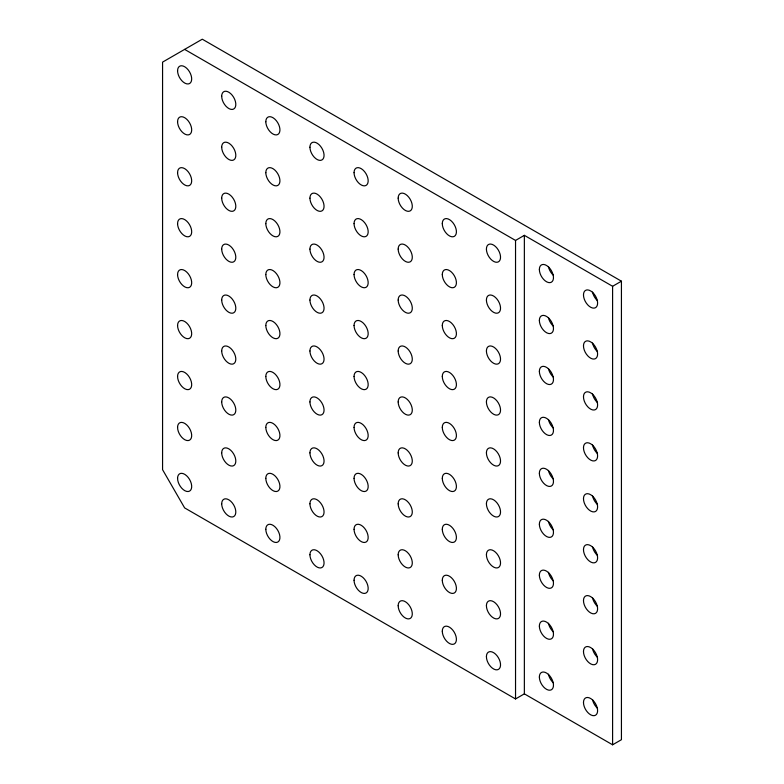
<?xml version="1.0" encoding="UTF-8"?>
<svg xmlns="http://www.w3.org/2000/svg" width="784" height="784" viewBox="0 0 784 784"><rect width="100%" height="100%" fill="white"/><g stroke="black" fill="none" stroke-linecap="round" stroke-linejoin="round"><path stroke-width="1.18" d="M184.632 49.392L515.539 240.433L524.359 235.337L612.598 286.287L621.428 281.191L621.428 739.704L612.598 744.8L524.359 693.85L515.539 698.946L184.632 507.905L162.572 469.694L162.572 62.122L202.282 39.2L621.428 281.191M612.598 286.287L612.598 744.8M524.359 235.337L524.359 693.85M515.539 240.433L515.539 698.946M553.416 580.954A9.986 5.762 60 0 1 548.428 572.3M553.416 530.004A9.986 5.762 60 0 1 548.428 521.36M553.416 377.163A9.986 5.762 60 0 1 548.428 368.519M553.416 326.222A9.986 5.762 60 0 1 548.428 317.569M553.416 479.053A9.986 5.762 60 0 1 548.428 470.41M553.416 428.113A9.986 5.762 60 0 1 548.428 419.469M553.416 275.272A9.986 5.762 60 0 1 548.428 266.629M553.416 682.844A9.986 5.762 60 0 1 548.428 674.201M553.416 631.894A9.986 5.762 60 0 1 548.428 623.251M597.535 657.364A9.986 5.762 60 0 1 592.547 648.721M597.535 351.693A9.986 5.762 60 0 1 592.547 343.049M597.535 300.742A9.986 5.762 60 0 1 592.547 292.099M597.535 402.643A9.986 5.762 60 0 1 592.547 393.989M597.535 453.583A9.986 5.762 60 0 1 592.547 444.94M597.535 504.533A9.986 5.762 60 0 1 592.547 495.88M597.535 555.474A9.986 5.762 60 0 1 592.547 546.83M597.535 708.315A9.986 5.762 60 0 1 592.547 699.671M597.535 606.424A9.986 5.762 60 0 1 592.547 597.78M398.174 605.718A9.986 5.762 60 0 0 408.768 618.89A9.986 5.762 60 0 0 408.768 604.778A9.986 5.762 60 0 0 398.174 605.718M398.174 452.878A9.986 5.762 60 0 0 408.768 466.049A9.986 5.762 60 0 0 408.768 451.937A9.986 5.762 60 0 0 398.174 452.878M398.174 503.828A9.986 5.762 60 0 0 408.768 516.999A9.986 5.762 60 0 0 408.768 502.877A9.986 5.762 60 0 0 398.174 503.828M486.413 605.718A9.986 5.762 60 0 0 497.007 618.89A9.986 5.762 60 0 0 497.007 604.768A9.986 5.762 60 0 0 486.413 605.718M486.413 656.669A9.986 5.762 60 0 0 497.007 669.84A9.986 5.762 60 0 0 497.007 655.718A9.986 5.762 60 0 0 486.413 656.669M398.174 554.768A9.986 5.762 60 0 0 408.768 567.949A9.986 5.762 60 0 0 408.768 553.827A9.986 5.762 60 0 0 398.174 554.768M398.174 300.047A9.986 5.762 60 0 0 408.768 313.218A9.986 5.762 60 0 0 408.768 299.096A9.986 5.762 60 0 0 398.174 300.047M398.174 249.096A9.986 5.762 60 0 0 408.768 262.268A9.986 5.762 60 0 0 408.768 248.146A9.986 5.762 60 0 0 398.174 249.096M398.174 401.937A9.986 5.762 60 0 0 408.768 415.108A9.986 5.762 60 0 0 408.768 400.987A9.986 5.762 60 0 0 398.174 401.937M398.174 350.987A9.986 5.762 60 0 0 408.768 364.158A9.986 5.762 60 0 0 408.768 350.046A9.986 5.762 60 0 0 398.174 350.987M398.174 198.146A9.986 5.762 60 0 0 408.768 211.327A9.986 5.762 60 0 0 408.768 197.205A9.986 5.762 60 0 0 398.174 198.146M486.413 249.096A9.986 5.762 60 0 0 497.007 262.268A9.986 5.762 60 0 0 497.007 248.146A9.986 5.762 60 0 0 486.413 249.096M486.413 401.937A9.986 5.762 60 0 0 497.007 415.108A9.986 5.762 60 0 0 497.007 400.987A9.986 5.762 60 0 0 486.413 401.937M486.413 452.878A9.986 5.762 60 0 0 497.007 466.049A9.986 5.762 60 0 0 497.007 451.937A9.986 5.762 60 0 0 486.413 452.878M539.363 575.152A9.986 5.762 60 0 0 549.947 588.323A9.986 5.762 60 0 0 549.947 574.202A9.986 5.762 60 0 0 539.363 575.152M539.363 524.202A9.986 5.762 60 0 0 549.947 537.373A9.986 5.762 60 0 0 549.947 523.261A9.986 5.762 60 0 0 539.363 524.202M539.363 371.361A9.986 5.762 60 0 0 549.947 384.542A9.986 5.762 60 0 0 549.947 370.42A9.986 5.762 60 0 0 539.363 371.361M539.363 320.421A9.986 5.762 60 0 0 549.947 333.592A9.986 5.762 60 0 0 549.947 319.47A9.986 5.762 60 0 0 539.363 320.421M539.363 473.262A9.986 5.762 60 0 0 549.947 486.433A9.986 5.762 60 0 0 549.947 472.311A9.986 5.762 60 0 0 539.363 473.262M539.363 422.311A9.986 5.762 60 0 0 549.947 435.483A9.986 5.762 60 0 0 549.947 421.371A9.986 5.762 60 0 0 539.363 422.311M539.363 269.471A9.986 5.762 60 0 0 549.947 282.642A9.986 5.762 60 0 0 549.947 268.53A9.986 5.762 60 0 0 539.363 269.471M539.363 677.043A9.986 5.762 60 0 0 549.947 690.214A9.986 5.762 60 0 0 549.947 676.092A9.986 5.762 60 0 0 539.363 677.043M539.363 626.093A9.986 5.762 60 0 0 549.947 639.274A9.986 5.762 60 0 0 549.947 625.152A9.986 5.762 60 0 0 539.363 626.093M486.413 300.037A9.986 5.762 60 0 0 497.007 313.218A9.986 5.762 60 0 0 497.007 299.096A9.986 5.762 60 0 0 486.413 300.037M486.413 350.987A9.986 5.762 60 0 0 497.007 364.158A9.986 5.762 60 0 0 497.007 350.046A9.986 5.762 60 0 0 486.413 350.987M486.413 503.828A9.986 5.762 60 0 0 497.007 516.999A9.986 5.762 60 0 0 497.007 502.877A9.986 5.762 60 0 0 486.413 503.828M486.413 554.768A9.986 5.762 60 0 0 497.007 567.949A9.986 5.762 60 0 0 497.007 553.827A9.986 5.762 60 0 0 486.413 554.768M442.294 580.248A9.986 5.762 60 0 0 452.887 593.419A9.986 5.762 60 0 0 452.887 579.298A9.986 5.762 60 0 0 442.294 580.248M442.294 631.189A9.986 5.762 60 0 0 452.887 644.36A9.986 5.762 60 0 0 452.887 630.248A9.986 5.762 60 0 0 442.294 631.189M442.294 223.626A9.986 5.762 60 0 0 452.887 236.797A9.986 5.762 60 0 0 452.887 222.676A9.986 5.762 60 0 0 442.294 223.626M442.294 376.457A9.986 5.762 60 0 0 452.887 389.638A9.986 5.762 60 0 0 452.887 375.516A9.986 5.762 60 0 0 442.294 376.457M442.294 427.407A9.986 5.762 60 0 0 452.887 440.579A9.986 5.762 60 0 0 452.887 426.457A9.986 5.762 60 0 0 442.294 427.407M442.294 274.567A9.986 5.762 60 0 0 452.887 287.738A9.986 5.762 60 0 0 452.887 273.626A9.986 5.762 60 0 0 442.294 274.567M442.294 325.517A9.986 5.762 60 0 0 452.887 338.688A9.986 5.762 60 0 0 452.887 324.566A9.986 5.762 60 0 0 442.294 325.517M442.294 478.358A9.986 5.762 60 0 0 452.887 491.529A9.986 5.762 60 0 0 452.887 477.407A9.986 5.762 60 0 0 442.294 478.358M221.696 198.156A9.986 5.762 60 0 0 232.28 211.327A9.986 5.762 60 0 0 232.28 197.205A9.986 5.762 60 0 0 221.696 198.156M221.696 147.206A9.986 5.762 60 0 0 232.28 160.377A9.986 5.762 60 0 0 232.28 146.255A9.986 5.762 60 0 0 221.696 147.206M221.696 300.047A9.986 5.762 60 0 0 232.28 313.218A9.986 5.762 60 0 0 232.28 299.096A9.986 5.762 60 0 0 221.696 300.047M221.696 249.096A9.986 5.762 60 0 0 232.28 262.268A9.986 5.762 60 0 0 232.28 248.156A9.986 5.762 60 0 0 221.696 249.096M221.696 96.256A9.986 5.762 60 0 0 232.28 109.437A9.986 5.762 60 0 0 232.28 95.315A9.986 5.762 60 0 0 221.696 96.256M221.696 503.828A9.986 5.762 60 0 0 232.28 516.999A9.986 5.762 60 0 0 232.28 502.887A9.986 5.762 60 0 0 221.696 503.828M221.696 452.878A9.986 5.762 60 0 0 232.28 466.059A9.986 5.762 60 0 0 232.28 451.937A9.986 5.762 60 0 0 221.696 452.878M177.576 274.567A9.986 5.762 60 0 0 188.16 287.748A9.986 5.762 60 0 0 188.16 273.626A9.986 5.762 60 0 0 177.576 274.567M177.576 223.626A9.986 5.762 60 0 0 188.16 236.797A9.986 5.762 60 0 0 188.16 222.676A9.986 5.762 60 0 0 177.576 223.626M177.576 376.467A9.986 5.762 60 0 0 188.16 389.638A9.986 5.762 60 0 0 188.16 375.516A9.986 5.762 60 0 0 177.576 376.467M177.576 325.517A9.986 5.762 60 0 0 188.16 338.688A9.986 5.762 60 0 0 188.16 324.576A9.986 5.762 60 0 0 177.576 325.517M177.576 172.676A9.986 5.762 60 0 0 188.16 185.847A9.986 5.762 60 0 0 188.16 171.735A9.986 5.762 60 0 0 177.576 172.676M177.576 121.736A9.986 5.762 60 0 0 188.16 134.907A9.986 5.762 60 0 0 188.16 120.785A9.986 5.762 60 0 0 177.576 121.736M177.576 70.785A9.986 5.762 60 0 0 188.16 83.957A9.986 5.762 60 0 0 188.16 69.845A9.986 5.762 60 0 0 177.576 70.785M177.576 478.358A9.986 5.762 60 0 0 188.16 491.529A9.986 5.762 60 0 0 188.16 477.407A9.986 5.762 60 0 0 177.576 478.358M177.576 427.407A9.986 5.762 60 0 0 188.16 440.579A9.986 5.762 60 0 0 188.16 426.467A9.986 5.762 60 0 0 177.576 427.407M265.815 427.407A9.986 5.762 60 0 0 276.409 440.579A9.986 5.762 60 0 0 276.409 426.467A9.986 5.762 60 0 0 265.815 427.407M265.815 376.467A9.986 5.762 60 0 0 276.409 389.638A9.986 5.762 60 0 0 276.409 375.516A9.986 5.762 60 0 0 265.815 376.467M265.815 223.626A9.986 5.762 60 0 0 276.409 236.797A9.986 5.762 60 0 0 276.409 222.676A9.986 5.762 60 0 0 265.815 223.626M265.815 172.676A9.986 5.762 60 0 0 276.409 185.847A9.986 5.762 60 0 0 276.409 171.735A9.986 5.762 60 0 0 265.815 172.676M265.815 325.517A9.986 5.762 60 0 0 276.409 338.688A9.986 5.762 60 0 0 276.409 324.566A9.986 5.762 60 0 0 265.815 325.517M265.815 274.567A9.986 5.762 60 0 0 276.409 287.748A9.986 5.762 60 0 0 276.409 273.626A9.986 5.762 60 0 0 265.815 274.567M265.815 121.736A9.986 5.762 60 0 0 276.409 134.907A9.986 5.762 60 0 0 276.409 120.785A9.986 5.762 60 0 0 265.815 121.736M265.815 529.298A9.986 5.762 60 0 0 276.409 542.469A9.986 5.762 60 0 0 276.409 528.357A9.986 5.762 60 0 0 265.815 529.298M265.815 478.358A9.986 5.762 60 0 0 276.409 491.529A9.986 5.762 60 0 0 276.409 477.407A9.986 5.762 60 0 0 265.815 478.358M309.935 452.878A9.986 5.762 60 0 0 320.529 466.059A9.986 5.762 60 0 0 320.529 451.937A9.986 5.762 60 0 0 309.935 452.878M309.935 401.937A9.986 5.762 60 0 0 320.529 415.108A9.986 5.762 60 0 0 320.529 400.987A9.986 5.762 60 0 0 309.935 401.937M309.935 249.096A9.986 5.762 60 0 0 320.529 262.268A9.986 5.762 60 0 0 320.529 248.156A9.986 5.762 60 0 0 309.935 249.096M309.935 198.146A9.986 5.762 60 0 0 320.529 211.327A9.986 5.762 60 0 0 320.529 197.205A9.986 5.762 60 0 0 309.935 198.146M309.935 350.987A9.986 5.762 60 0 0 320.529 364.158A9.986 5.762 60 0 0 320.529 350.046A9.986 5.762 60 0 0 309.935 350.987M309.935 300.047A9.986 5.762 60 0 0 320.529 313.218A9.986 5.762 60 0 0 320.529 299.096A9.986 5.762 60 0 0 309.935 300.047M309.935 147.206A9.986 5.762 60 0 0 320.529 160.377A9.986 5.762 60 0 0 320.529 146.255A9.986 5.762 60 0 0 309.935 147.206M309.935 554.778A9.986 5.762 60 0 0 320.529 567.949A9.986 5.762 60 0 0 320.529 553.827A9.986 5.762 60 0 0 309.935 554.778M309.935 503.828A9.986 5.762 60 0 0 320.529 516.999A9.986 5.762 60 0 0 320.529 502.877A9.986 5.762 60 0 0 309.935 503.828M354.054 580.248A9.986 5.762 60 0 0 364.648 593.419A9.986 5.762 60 0 0 364.648 579.298A9.986 5.762 60 0 0 354.054 580.248M354.054 529.298A9.986 5.762 60 0 0 364.648 542.469A9.986 5.762 60 0 0 364.648 528.357A9.986 5.762 60 0 0 354.054 529.298M354.054 427.407A9.986 5.762 60 0 0 364.648 440.579A9.986 5.762 60 0 0 364.648 426.467A9.986 5.762 60 0 0 354.054 427.407M354.054 478.358A9.986 5.762 60 0 0 364.648 491.529A9.986 5.762 60 0 0 364.648 477.407A9.986 5.762 60 0 0 354.054 478.358M354.054 274.567A9.986 5.762 60 0 0 364.648 287.738A9.986 5.762 60 0 0 364.648 273.626A9.986 5.762 60 0 0 354.054 274.567M354.054 223.626A9.986 5.762 60 0 0 364.648 236.797A9.986 5.762 60 0 0 364.648 222.676A9.986 5.762 60 0 0 354.054 223.626M354.054 376.457A9.986 5.762 60 0 0 364.648 389.638A9.986 5.762 60 0 0 364.648 375.516A9.986 5.762 60 0 0 354.054 376.457M354.054 325.517A9.986 5.762 60 0 0 364.648 338.688A9.986 5.762 60 0 0 364.648 324.566A9.986 5.762 60 0 0 354.054 325.517M354.054 172.676A9.986 5.762 60 0 0 364.648 185.847A9.986 5.762 60 0 0 364.648 171.735A9.986 5.762 60 0 0 354.054 172.676M442.294 529.298A9.986 5.762 60 0 0 452.887 542.469A9.986 5.762 60 0 0 452.887 528.357A9.986 5.762 60 0 0 442.294 529.298M221.696 401.937A9.986 5.762 60 0 0 232.28 415.108A9.986 5.762 60 0 0 232.28 400.987A9.986 5.762 60 0 0 221.696 401.937M221.696 350.987A9.986 5.762 60 0 0 232.28 364.158A9.986 5.762 60 0 0 232.28 350.046A9.986 5.762 60 0 0 221.696 350.987M583.482 447.782A9.986 5.762 60 0 0 594.076 460.953A9.986 5.762 60 0 0 594.076 446.841A9.986 5.762 60 0 0 583.482 447.782M583.482 651.573A9.986 5.762 60 0 0 594.076 664.744A9.986 5.762 60 0 0 594.076 650.622A9.986 5.762 60 0 0 583.482 651.573M583.482 396.841A9.986 5.762 60 0 0 594.076 410.012A9.986 5.762 60 0 0 594.076 395.891A9.986 5.762 60 0 0 583.482 396.841M583.482 498.732A9.986 5.762 60 0 0 594.076 511.903A9.986 5.762 60 0 0 594.076 497.781A9.986 5.762 60 0 0 583.482 498.732M583.482 345.891A9.986 5.762 60 0 0 594.076 359.062A9.986 5.762 60 0 0 594.076 344.95A9.986 5.762 60 0 0 583.482 345.891M583.482 702.513A9.986 5.762 60 0 0 594.076 715.684A9.986 5.762 60 0 0 594.076 701.572A9.986 5.762 60 0 0 583.482 702.513M583.482 294.951A9.986 5.762 60 0 0 594.076 308.122A9.986 5.762 60 0 0 594.076 294A9.986 5.762 60 0 0 583.482 294.951M583.482 549.672A9.986 5.762 60 0 0 594.076 562.853A9.986 5.762 60 0 0 594.076 548.731A9.986 5.762 60 0 0 583.482 549.672M583.482 600.622A9.986 5.762 60 0 0 594.076 613.794A9.986 5.762 60 0 0 594.076 599.682A9.986 5.762 60 0 0 583.482 600.622"/></g></svg>
